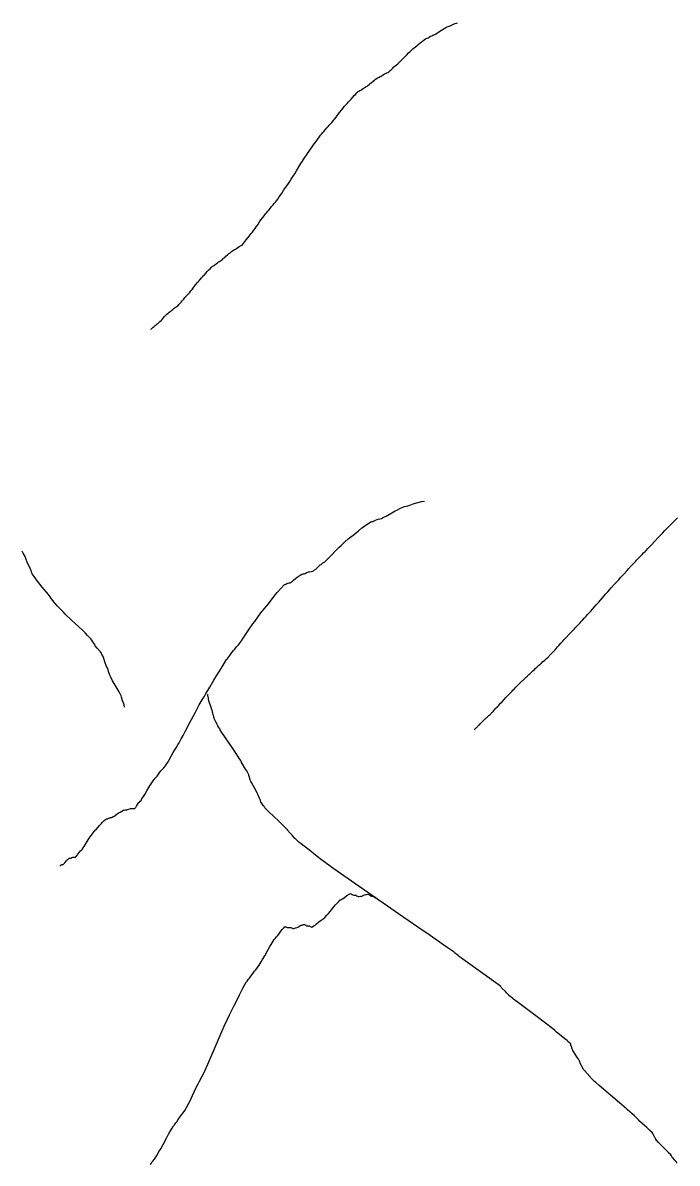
# Model space of a CAD drawing. Header units: metres. Extents: x 0 to 1, y 0 to 1.
# Drawn here: x 0.5064 to 0.6312, y 0.4608 to 0.6784 of the extents above; entities that cross this region are included whole.
import ezdxf

# ---------------------------------------------------------------- set-up
doc = ezdxf.new("R2010")
doc.units = ezdxf.units.M

msp = doc.modelspace()

# ---------------------------------------------------------------- linework, layer by layer
at = {"layer": '2', "color": 0}
for p, q in [((0.585669, 0.676625), (0.58593, 0.676804)), ((0.58593, 0.676804), (0.586263, 0.677046)), ((0.586263, 0.677046), (0.586548, 0.677233)), ((0.586548, 0.677233), (0.586772, 0.677357)), ((0.586772, 0.677357), (0.587056, 0.67753)), ((0.587056, 0.67753), (0.5873, 0.677658)), ((0.5873, 0.677658), (0.587476, 0.67772)), ((0.587476, 0.67772), (0.587699, 0.677814)), ((0.587699, 0.677814), (0.587891, 0.677875)), ((0.587891, 0.677875), (0.588114, 0.677977)), ((0.588114, 0.677977), (0.588399, 0.67812)), ((0.588399, 0.67812), (0.588643, 0.678223)), ((0.588643, 0.678223), (0.588834, 0.678281)), ((0.588834, 0.678281), (0.589077, 0.678369)), ((0.589077, 0.678369), (0.589286, 0.678425)), ((0.582117, 0.674554), (0.582402, 0.674789)), ((0.582402, 0.674789), (0.582625, 0.67495)), ((0.582625, 0.67495), (0.58291, 0.67517)), ((0.58291, 0.67517), (0.583154, 0.675338)), ((0.583154, 0.675338), (0.583315, 0.67541)), ((0.583315, 0.67541), (0.583521, 0.675514)), ((0.583521, 0.675514), (0.583696, 0.675585)), ((0.583696, 0.675585), (0.583902, 0.675697)), ((0.583902, 0.675697), (0.584163, 0.675854)), ((0.584163, 0.675854), (0.584387, 0.67597)), ((0.584387, 0.67597), (0.584563, 0.676037)), ((0.584563, 0.676037), (0.584787, 0.676137)), ((0.584787, 0.676137), (0.584978, 0.676203)), ((0.584978, 0.676203), (0.585183, 0.676327)), ((0.585183, 0.676327), (0.585445, 0.676498)), ((0.585445, 0.676498), (0.585669, 0.676625)), ((0.579619, 0.672327), (0.579952, 0.672668)), ((0.579952, 0.672668), (0.580214, 0.672913)), ((0.580214, 0.672913), (0.580547, 0.673239)), ((0.580547, 0.673239), (0.580832, 0.673499)), ((0.580832, 0.673499), (0.581037, 0.673656)), ((0.581037, 0.673656), (0.581299, 0.673871)), ((0.581299, 0.673871), (0.581522, 0.674036)), ((0.581522, 0.674036), (0.581784, 0.674258)), ((0.581784, 0.674258), (0.582117, 0.674554)), ((0.577164, 0.670002), (0.577426, 0.670238)), ((0.577426, 0.670238), (0.577631, 0.6704)), ((0.577631, 0.6704), (0.577893, 0.670621)), ((0.577893, 0.670621), (0.578117, 0.67079)), ((0.578117, 0.67079), (0.578357, 0.671025)), ((0.578357, 0.671025), (0.578663, 0.671337)), ((0.578663, 0.671337), (0.578924, 0.671586)), ((0.578924, 0.671586), (0.57923, 0.671906)), ((0.57923, 0.671906), (0.579619, 0.672327)), ((0.574159, 0.667995), (0.57432, 0.668073)), ((0.57432, 0.668073), (0.574526, 0.668187)), ((0.574526, 0.668187), (0.574702, 0.668266)), ((0.574702, 0.668266), (0.574907, 0.668387)), ((0.574907, 0.668387), (0.575169, 0.668556)), ((0.575169, 0.668556), (0.575393, 0.668681)), ((0.575393, 0.668681), (0.575568, 0.668756)), ((0.575568, 0.668756), (0.575792, 0.668866)), ((0.575792, 0.668866), (0.575983, 0.66894)), ((0.575983, 0.66894), (0.576172, 0.669099)), ((0.576172, 0.669099), (0.576412, 0.669315)), ((0.576412, 0.669315), (0.576618, 0.66948)), ((0.576618, 0.66948), (0.576858, 0.669703)), ((0.576858, 0.669703), (0.577164, 0.670002)), ((0.571037, 0.665729), (0.571277, 0.66591)), ((0.571277, 0.66591), (0.571483, 0.666045)), ((0.571483, 0.666045), (0.571644, 0.666128)), ((0.571644, 0.666128), (0.57185, 0.666248)), ((0.57185, 0.666248), (0.572026, 0.666332)), ((0.572026, 0.666332), (0.572215, 0.666474)), ((0.572215, 0.666474), (0.572455, 0.666669)), ((0.572455, 0.666669), (0.57266, 0.666816)), ((0.57266, 0.666816), (0.572901, 0.667018)), ((0.572901, 0.667018), (0.573207, 0.66729)), ((0.573207, 0.66729), (0.573468, 0.667503)), ((0.573468, 0.667503), (0.573674, 0.667647)), ((0.573674, 0.667647), (0.573935, 0.667845)), ((0.573935, 0.667845), (0.574159, 0.667995)), ((0.568719, 0.663563), (0.56898, 0.663855)), ((0.56898, 0.663855), (0.569313, 0.664241)), ((0.569313, 0.664241), (0.569598, 0.664552)), ((0.569598, 0.664552), (0.569821, 0.664773)), ((0.569821, 0.664773), (0.570106, 0.665069)), ((0.570106, 0.665069), (0.57035, 0.665303)), ((0.57035, 0.665303), (0.570498, 0.665389)), ((0.570498, 0.665389), (0.570687, 0.665512)), ((0.570687, 0.665512), (0.570848, 0.665599)), ((0.570848, 0.665599), (0.571037, 0.665729)), ((0.566816, 0.661344), (0.567148, 0.661774)), ((0.567148, 0.661774), (0.56741, 0.662089)), ((0.56741, 0.662089), (0.567743, 0.662505)), ((0.567743, 0.662505), (0.568028, 0.662841)), ((0.568028, 0.662841), (0.568233, 0.663053)), ((0.568233, 0.663053), (0.568495, 0.663338)), ((0.568495, 0.663338), (0.568719, 0.663563)), ((0.565089, 0.659174), (0.565313, 0.659404)), ((0.565313, 0.659404), (0.565553, 0.659703)), ((0.565553, 0.659703), (0.565859, 0.660097)), ((0.565859, 0.660097), (0.56612, 0.660416)), ((0.56612, 0.660416), (0.566426, 0.660818)), ((0.566426, 0.660818), (0.566816, 0.661344)), ((0.563179, 0.656981), (0.563368, 0.65719)), ((0.563368, 0.65719), (0.563609, 0.657471)), ((0.563609, 0.657471), (0.563814, 0.657691)), ((0.563814, 0.657691), (0.564054, 0.657979)), ((0.564054, 0.657979), (0.56436, 0.658359)), ((0.56436, 0.658359), (0.564622, 0.658666)), ((0.564622, 0.658666), (0.564827, 0.658883)), ((0.564827, 0.658883), (0.565089, 0.659174)), ((0.561578, 0.654731), (0.561967, 0.655312)), ((0.561967, 0.655312), (0.5623, 0.65579)), ((0.5623, 0.65579), (0.562562, 0.656142)), ((0.562562, 0.656142), (0.562895, 0.656605)), ((0.562895, 0.656605), (0.563179, 0.656981)), ((0.560132, 0.652657), (0.560464, 0.653159)), ((0.560464, 0.653159), (0.560705, 0.653492)), ((0.560705, 0.653492), (0.561011, 0.65393)), ((0.561011, 0.65393), (0.561272, 0.654286)), ((0.561272, 0.654286), (0.561578, 0.654731)), ((0.558592, 0.650199), (0.559047, 0.650952)), ((0.559047, 0.650952), (0.559436, 0.651578)), ((0.559436, 0.651578), (0.559742, 0.652046)), ((0.559742, 0.652046), (0.560132, 0.652657)), ((0.55729, 0.648133), (0.557571, 0.648572)), ((0.557571, 0.648572), (0.557928, 0.649146)), ((0.557928, 0.649146), (0.558234, 0.649618)), ((0.558234, 0.649618), (0.558592, 0.650199)), ((0.555819, 0.645971), (0.556176, 0.646531)), ((0.556176, 0.646531), (0.556482, 0.64699)), ((0.556482, 0.64699), (0.556722, 0.647328)), ((0.556722, 0.647328), (0.557028, 0.647772)), ((0.557028, 0.647772), (0.55729, 0.648133)), ((0.55431, 0.643922), (0.554572, 0.644223)), ((0.554572, 0.644223), (0.554796, 0.644461)), ((0.554796, 0.644461), (0.555016, 0.644781)), ((0.555016, 0.644781), (0.555297, 0.645202)), ((0.555297, 0.645202), (0.555538, 0.645543)), ((0.555538, 0.645543), (0.555819, 0.645971)), ((0.552401, 0.641617), (0.552662, 0.641958)), ((0.552662, 0.641958), (0.552851, 0.642175)), ((0.552851, 0.642175), (0.553091, 0.642464)), ((0.553091, 0.642464), (0.553297, 0.642692)), ((0.553297, 0.642692), (0.553537, 0.642989)), ((0.553537, 0.642989), (0.553843, 0.643381)), ((0.553843, 0.643381), (0.554105, 0.643697)), ((0.554105, 0.643697), (0.55431, 0.643922)), ((0.55091, 0.6395), (0.551191, 0.639907)), ((0.551191, 0.639907), (0.551549, 0.64044)), ((0.551549, 0.64044), (0.551855, 0.640877)), ((0.551855, 0.640877), (0.552095, 0.641196)), ((0.552095, 0.641196), (0.552401, 0.641617)), ((0.549293, 0.637413), (0.549533, 0.637724)), ((0.549533, 0.637724), (0.549722, 0.637945)), ((0.549722, 0.637945), (0.549963, 0.63824)), ((0.549963, 0.63824), (0.550168, 0.638474)), ((0.550168, 0.638474), (0.550389, 0.638777)), ((0.550389, 0.638777), (0.55067, 0.639177)), ((0.55067, 0.639177), (0.55091, 0.6395)), ((0.547132, 0.635384), (0.547394, 0.635571)), ((0.547394, 0.635571), (0.547617, 0.635713)), ((0.547617, 0.635713), (0.547793, 0.6358)), ((0.547793, 0.6358), (0.548017, 0.635926)), ((0.548017, 0.635926), (0.548208, 0.636014)), ((0.548208, 0.636014), (0.548382, 0.636227)), ((0.548382, 0.636227), (0.548603, 0.636511)), ((0.548603, 0.636511), (0.548791, 0.636735)), ((0.548791, 0.636735), (0.549012, 0.637027)), ((0.549012, 0.637027), (0.549293, 0.637413)), ((0.544251, 0.633124), (0.54444, 0.633279)), ((0.54444, 0.633279), (0.54468, 0.633491)), ((0.54468, 0.633491), (0.544885, 0.633653)), ((0.544885, 0.633653), (0.545126, 0.633872)), ((0.545126, 0.633872), (0.545432, 0.634166)), ((0.545432, 0.634166), (0.545693, 0.634397)), ((0.545693, 0.634397), (0.545899, 0.634556)), ((0.545899, 0.634556), (0.54616, 0.634773)), ((0.54616, 0.634773), (0.546384, 0.634939)), ((0.546384, 0.634939), (0.546545, 0.635029)), ((0.546545, 0.635029), (0.546751, 0.635157)), ((0.546751, 0.635157), (0.546927, 0.635248)), ((0.546927, 0.635248), (0.547132, 0.635384)), ((0.541622, 0.63103), (0.541884, 0.631309)), ((0.541884, 0.631309), (0.542089, 0.631505)), ((0.542089, 0.631505), (0.542351, 0.631769)), ((0.542351, 0.631769), (0.542575, 0.631975)), ((0.542575, 0.631975), (0.542723, 0.632072)), ((0.542723, 0.632072), (0.542912, 0.632208)), ((0.542912, 0.632208), (0.543073, 0.632306)), ((0.543073, 0.632306), (0.543262, 0.63245)), ((0.543262, 0.63245), (0.543502, 0.632648)), ((0.543502, 0.632648), (0.543708, 0.632798)), ((0.543708, 0.632798), (0.543869, 0.632893)), ((0.543869, 0.632893), (0.544075, 0.633027)), ((0.544075, 0.633027), (0.544251, 0.633124)), ((0.539634, 0.628808), (0.539874, 0.629094)), ((0.539874, 0.629094), (0.54018, 0.629471)), ((0.54018, 0.629471), (0.540441, 0.629775)), ((0.540441, 0.629775), (0.54063, 0.629965)), ((0.54063, 0.629965), (0.540871, 0.63022)), ((0.540871, 0.63022), (0.541076, 0.630419)), ((0.541076, 0.630419), (0.541316, 0.630682)), ((0.541316, 0.630682), (0.541622, 0.63103)), ((0.537947, 0.626645), (0.538168, 0.626917)), ((0.538168, 0.626917), (0.538449, 0.627277)), ((0.538449, 0.627277), (0.538689, 0.627565)), ((0.538689, 0.627565), (0.53897, 0.627933)), ((0.53897, 0.627933), (0.539328, 0.628415)), ((0.539328, 0.628415), (0.539634, 0.628808)), ((0.535987, 0.624463), (0.536161, 0.624651)), ((0.536161, 0.624651), (0.536382, 0.624904)), ((0.536382, 0.624904), (0.53657, 0.625102)), ((0.53657, 0.625102), (0.536791, 0.625362)), ((0.536791, 0.625362), (0.537072, 0.625708)), ((0.537072, 0.625708), (0.537313, 0.625985)), ((0.537313, 0.625985), (0.537501, 0.626179)), ((0.537501, 0.626179), (0.537742, 0.62644)), ((0.537742, 0.62644), (0.537947, 0.626645)), ((0.533155, 0.622062), (0.533436, 0.622381)), ((0.533436, 0.622381), (0.533677, 0.622635)), ((0.533677, 0.622635), (0.533866, 0.622811)), ((0.533866, 0.622811), (0.534106, 0.62305)), ((0.534106, 0.62305), (0.534311, 0.623235)), ((0.534311, 0.623235), (0.53446, 0.623338)), ((0.53446, 0.623338), (0.534649, 0.623484)), ((0.534649, 0.623484), (0.53481, 0.623589)), ((0.53481, 0.623589), (0.534999, 0.623743)), ((0.534999, 0.623743), (0.535239, 0.623952)), ((0.535239, 0.623952), (0.535445, 0.624112)), ((0.535445, 0.624112), (0.535606, 0.624214)), ((0.535606, 0.624214), (0.535812, 0.624359)), ((0.535812, 0.624359), (0.535987, 0.624463)), ((0.530948, 0.62006), (0.531122, 0.620212)), ((0.531122, 0.620212), (0.53127, 0.620324)), ((0.53127, 0.620324), (0.531443, 0.620484)), ((0.531443, 0.620484), (0.531664, 0.620702)), ((0.531664, 0.620702), (0.531853, 0.620869)), ((0.531853, 0.620869), (0.532001, 0.620977)), ((0.532001, 0.620977), (0.53219, 0.621129)), ((0.53219, 0.621129), (0.532352, 0.62124)), ((0.532352, 0.62124), (0.532525, 0.621411)), ((0.532525, 0.621411), (0.532746, 0.621643)), ((0.532746, 0.621643), (0.532935, 0.621823)), ((0.532935, 0.621823), (0.533155, 0.622062)), ((0.530812, 0.619951), (0.530948, 0.62006)), ((0.577398, 0.5853), (0.577732, 0.585451)), ((0.577732, 0.585451), (0.578398, 0.585786)), ((0.578398, 0.585786), (0.579024, 0.586063)), ((0.579024, 0.586063), (0.579192, 0.586099)), ((0.579192, 0.586099), (0.579526, 0.586204)), ((0.579526, 0.586204), (0.579841, 0.586264)), ((0.579841, 0.586264), (0.580175, 0.586375)), ((0.580175, 0.586375), (0.580841, 0.58663)), ((0.580841, 0.58663), (0.581467, 0.586832)), ((0.581467, 0.586832), (0.581782, 0.586896)), ((0.581782, 0.586896), (0.582408, 0.587059)), ((0.582408, 0.587059), (0.582998, 0.587173)), ((0.572681, 0.58317), (0.572771, 0.583188)), ((0.572771, 0.583188), (0.572949, 0.583258)), ((0.572949, 0.583258), (0.573117, 0.583284)), ((0.573117, 0.583284), (0.573295, 0.58336)), ((0.573295, 0.58336), (0.57365, 0.583544)), ((0.57365, 0.583544), (0.573985, 0.583679)), ((0.573985, 0.583679), (0.574152, 0.58371)), ((0.574152, 0.58371), (0.574487, 0.583806)), ((0.574487, 0.583806), (0.574801, 0.583857)), ((0.574801, 0.583857), (0.574979, 0.58394)), ((0.574979, 0.58394), (0.575335, 0.584137)), ((0.575335, 0.584137), (0.575669, 0.584284)), ((0.575669, 0.584284), (0.576024, 0.584487)), ((0.576024, 0.584487), (0.576732, 0.584926)), ((0.576732, 0.584926), (0.577398, 0.5853)), ((0.629905, 0.582627), (0.630469, 0.58321)), ((0.630469, 0.58321), (0.630954, 0.583705)), ((0.630954, 0.583705), (0.63122, 0.583972)), ((0.569681, 0.5809), (0.570389, 0.581503)), ((0.570389, 0.581503), (0.571055, 0.582031)), ((0.571055, 0.582031), (0.571389, 0.58226)), ((0.571389, 0.58226), (0.572055, 0.582749)), ((0.572055, 0.582749), (0.572681, 0.58317)), ((0.627804, 0.580455), (0.628367, 0.581049)), ((0.628367, 0.581049), (0.628852, 0.581554)), ((0.628852, 0.581554), (0.629022, 0.581726)), ((0.629022, 0.581726), (0.629331, 0.582042)), ((0.629331, 0.582042), (0.629596, 0.582309)), ((0.629596, 0.582309), (0.629905, 0.582627)), ((0.567084, 0.578702), (0.567792, 0.579385)), ((0.567792, 0.579385), (0.568458, 0.579988)), ((0.568458, 0.579988), (0.568636, 0.580111)), ((0.568636, 0.580111), (0.568991, 0.580391)), ((0.568991, 0.580391), (0.569325, 0.580615)), ((0.569325, 0.580615), (0.569681, 0.5809)), ((0.625916, 0.578445), (0.626276, 0.578828)), ((0.626276, 0.578828), (0.626931, 0.579532)), ((0.626931, 0.579532), (0.627495, 0.580131)), ((0.627495, 0.580131), (0.627804, 0.580455)), ((0.506466, 0.577236), (0.506264, 0.577638)), ((0.506821, 0.576616), (0.506466, 0.577236)), ((0.564891, 0.576459), (0.565268, 0.576847)), ((0.565268, 0.576847), (0.566021, 0.577655)), ((0.566021, 0.577655), (0.566729, 0.578377)), ((0.566729, 0.578377), (0.567084, 0.578702)), ((0.623998, 0.576453), (0.624307, 0.576775)), ((0.624307, 0.576775), (0.624476, 0.576947)), ((0.624476, 0.576947), (0.624785, 0.577264)), ((0.624785, 0.577264), (0.625051, 0.577531)), ((0.625051, 0.577531), (0.625248, 0.577739)), ((0.625248, 0.577739), (0.625607, 0.578121)), ((0.625607, 0.578121), (0.625916, 0.578445)), ((0.506927, 0.57639), (0.506821, 0.576616)), ((0.507042, 0.576047), (0.506927, 0.57639)), ((0.507243, 0.575533), (0.507042, 0.576047)), ((0.507303, 0.575339), (0.507243, 0.575533)), ((0.507505, 0.574888), (0.507303, 0.575339)), ((0.507859, 0.574181), (0.507505, 0.574888)), ((0.562367, 0.574297), (0.562745, 0.574667)), ((0.562745, 0.574667), (0.5631, 0.574976)), ((0.5631, 0.574976), (0.563279, 0.575094)), ((0.563279, 0.575094), (0.563634, 0.575364)), ((0.563634, 0.575364), (0.563968, 0.57558)), ((0.563968, 0.57558), (0.564158, 0.575755)), ((0.564158, 0.575755), (0.564535, 0.576137)), ((0.564535, 0.576137), (0.564891, 0.576459)), ((0.621919, 0.57424), (0.622482, 0.574854)), ((0.622482, 0.574854), (0.622967, 0.575377)), ((0.622967, 0.575377), (0.623075, 0.575488)), ((0.623075, 0.575488), (0.623272, 0.575694)), ((0.623272, 0.575694), (0.623442, 0.575865)), ((0.623442, 0.575865), (0.623639, 0.576072)), ((0.623639, 0.576072), (0.623998, 0.576453)), ((0.507966, 0.57393), (0.507859, 0.574181)), ((0.508027, 0.573718), (0.507966, 0.57393)), ((0.508134, 0.573435), (0.508027, 0.573718)), ((0.508166, 0.57331), (0.508134, 0.573435)), ((0.508545, 0.572755), (0.508166, 0.57331)), ((0.509214, 0.571865), (0.508545, 0.572755)), ((0.557994, 0.572042), (0.558372, 0.572385)), ((0.558372, 0.572385), (0.558727, 0.572669)), ((0.558727, 0.572669), (0.558905, 0.572776)), ((0.558905, 0.572776), (0.55926, 0.573021)), ((0.55926, 0.573021), (0.559595, 0.573213)), ((0.559595, 0.573213), (0.559684, 0.573226)), ((0.559684, 0.573226), (0.559863, 0.573286)), ((0.559863, 0.573286), (0.56003, 0.573304)), ((0.56003, 0.573304), (0.560209, 0.57337)), ((0.560209, 0.57337), (0.560564, 0.573535)), ((0.560564, 0.573535), (0.560898, 0.573652)), ((0.560898, 0.573652), (0.561066, 0.573674)), ((0.561066, 0.573674), (0.5614, 0.573752)), ((0.5614, 0.573752), (0.561715, 0.573787)), ((0.561715, 0.573787), (0.56181, 0.573852)), ((0.56181, 0.573852), (0.561999, 0.574014)), ((0.561999, 0.574014), (0.562178, 0.574128)), ((0.562178, 0.574128), (0.562367, 0.574297)), ((0.620031, 0.572164), (0.620391, 0.57256)), ((0.620391, 0.57256), (0.621046, 0.573287)), ((0.621046, 0.573287), (0.62161, 0.573906)), ((0.62161, 0.573906), (0.621919, 0.57424)), ((0.509415, 0.571558), (0.509214, 0.571865)), ((0.510084, 0.570732), (0.509415, 0.571558)), ((0.511263, 0.569365), (0.510084, 0.570732)), ((0.554918, 0.56969), (0.555584, 0.570476)), ((0.555584, 0.570476), (0.55621, 0.571176)), ((0.55621, 0.571176), (0.556258, 0.571182)), ((0.556258, 0.571182), (0.556353, 0.571227)), ((0.556353, 0.571227), (0.556443, 0.571231)), ((0.556443, 0.571231), (0.556538, 0.571283)), ((0.556538, 0.571283), (0.556727, 0.571419)), ((0.556727, 0.571419), (0.556906, 0.571509)), ((0.556906, 0.571509), (0.556995, 0.571518)), ((0.556995, 0.571518), (0.557173, 0.571568)), ((0.557173, 0.571568), (0.557341, 0.571577)), ((0.557341, 0.571577), (0.557436, 0.571635)), ((0.557436, 0.571635), (0.557626, 0.571785)), ((0.557626, 0.571785), (0.557804, 0.571886)), ((0.557804, 0.571886), (0.557994, 0.572042)), ((0.617947, 0.569854), (0.618602, 0.570591)), ((0.618602, 0.570591), (0.619166, 0.57122)), ((0.619166, 0.57122), (0.619363, 0.571434)), ((0.619363, 0.571434), (0.619722, 0.57183)), ((0.619722, 0.57183), (0.620031, 0.572164)), ((0.511618, 0.568915), (0.511263, 0.569365)), ((0.51182, 0.56859), (0.511618, 0.568915)), ((0.512174, 0.568108), (0.51182, 0.56859)), ((0.512281, 0.567923), (0.512174, 0.568108)), ((0.55321, 0.56757), (0.553918, 0.568488)), ((0.553918, 0.568488), (0.554584, 0.569313)), ((0.554584, 0.569313), (0.554918, 0.56969)), ((0.61617, 0.567839), (0.616932, 0.568709)), ((0.616932, 0.568709), (0.617588, 0.569451)), ((0.617588, 0.569451), (0.617947, 0.569854)), ((0.51295, 0.567194), (0.512281, 0.567923)), ((0.514129, 0.565998), (0.51295, 0.567194)), ((0.514484, 0.565599), (0.514129, 0.565998)), ((0.551321, 0.565213), (0.551987, 0.566113)), ((0.551987, 0.566113), (0.552165, 0.566316)), ((0.552165, 0.566316), (0.55252, 0.566754)), ((0.55252, 0.566754), (0.552855, 0.567127)), ((0.552855, 0.567127), (0.55321, 0.56757)), ((0.614078, 0.565499), (0.614437, 0.565895)), ((0.614437, 0.565895), (0.614746, 0.56623)), ((0.614746, 0.56623), (0.614975, 0.566487)), ((0.614975, 0.566487), (0.615393, 0.566961)), ((0.615393, 0.566961), (0.615752, 0.567364)), ((0.615752, 0.567364), (0.61617, 0.567839)), ((0.515663, 0.564466), (0.514484, 0.565599)), ((0.517742, 0.562559), (0.515663, 0.564466)), ((0.54955, 0.562695), (0.550258, 0.563732)), ((0.550258, 0.563732), (0.550613, 0.564216)), ((0.550613, 0.564216), (0.551321, 0.565213)), ((0.612323, 0.563545), (0.612449, 0.563684)), ((0.612449, 0.563684), (0.612678, 0.56394)), ((0.612678, 0.56394), (0.612875, 0.564155)), ((0.612875, 0.564155), (0.613104, 0.564411)), ((0.613104, 0.564411), (0.613521, 0.564884)), ((0.613521, 0.564884), (0.613881, 0.565285)), ((0.613881, 0.565285), (0.614078, 0.565499)), ((0.518367, 0.561946), (0.517742, 0.562559)), ((0.518722, 0.56153), (0.518367, 0.561946)), ((0.519348, 0.560884), (0.518722, 0.56153)), ((0.54842, 0.560996), (0.548797, 0.561552)), ((0.548797, 0.561552), (0.54955, 0.562695)), ((0.610239, 0.561389), (0.610347, 0.5615)), ((0.610347, 0.5615), (0.610544, 0.561706)), ((0.610544, 0.561706), (0.610714, 0.561878)), ((0.610714, 0.561878), (0.610911, 0.562085)), ((0.610911, 0.562085), (0.61127, 0.562466)), ((0.61127, 0.562466), (0.611579, 0.562789)), ((0.611579, 0.562789), (0.611748, 0.562961)), ((0.611748, 0.562961), (0.612057, 0.563278)), ((0.612057, 0.563278), (0.612323, 0.563545)), ((0.519536, 0.560651), (0.519348, 0.560884)), ((0.519737, 0.560301), (0.519536, 0.560651)), ((0.520092, 0.559772), (0.519737, 0.560301)), ((0.520199, 0.559573), (0.520092, 0.559772)), ((0.520554, 0.559108), (0.520199, 0.559573)), ((0.546808, 0.558914), (0.547163, 0.559342)), ((0.547163, 0.559342), (0.547497, 0.559706)), ((0.547497, 0.559706), (0.547687, 0.559966)), ((0.547687, 0.559966), (0.548064, 0.560516)), ((0.548064, 0.560516), (0.54842, 0.560996)), ((0.608171, 0.559117), (0.608368, 0.55933)), ((0.608368, 0.55933), (0.608597, 0.559585)), ((0.608597, 0.559585), (0.609015, 0.560053)), ((0.609015, 0.560053), (0.609374, 0.560451)), ((0.609374, 0.560451), (0.609571, 0.560664)), ((0.609571, 0.560664), (0.60993, 0.561057)), ((0.60993, 0.561057), (0.610239, 0.561389)), ((0.521179, 0.558377), (0.520554, 0.559108)), ((0.521367, 0.558118), (0.521179, 0.558377)), ((0.521474, 0.557902), (0.521367, 0.558118)), ((0.521662, 0.557611), (0.521474, 0.557902)), ((0.521719, 0.557484), (0.521662, 0.557611)), ((0.521833, 0.557102), (0.521719, 0.557484)), ((0.522034, 0.556516), (0.521833, 0.557102)), ((0.545339, 0.557017), (0.545528, 0.557264)), ((0.545528, 0.557264), (0.545707, 0.557457)), ((0.545707, 0.557457), (0.545896, 0.55771)), ((0.545896, 0.55771), (0.546274, 0.558248)), ((0.546274, 0.558248), (0.546629, 0.558715)), ((0.546629, 0.558715), (0.546808, 0.558914)), ((0.605994, 0.556892), (0.60626, 0.557123)), ((0.60626, 0.557123), (0.606488, 0.557316)), ((0.606488, 0.557316), (0.606557, 0.557388)), ((0.606557, 0.557388), (0.606683, 0.557524)), ((0.606683, 0.557524), (0.606791, 0.557635)), ((0.606791, 0.557635), (0.606916, 0.557771)), ((0.606916, 0.557771), (0.607145, 0.558024)), ((0.607145, 0.558024), (0.607342, 0.558236)), ((0.607342, 0.558236), (0.60745, 0.558347)), ((0.60745, 0.558347), (0.607647, 0.558553)), ((0.607647, 0.558553), (0.607816, 0.558725)), ((0.607816, 0.558725), (0.607942, 0.558862)), ((0.607942, 0.558862), (0.608171, 0.559117)), ((0.522095, 0.556301), (0.522034, 0.556516)), ((0.522296, 0.55578), (0.522095, 0.556301)), ((0.522651, 0.554949), (0.522296, 0.55578)), ((0.522758, 0.55466), (0.522651, 0.554949)), ((0.54387, 0.554713), (0.544578, 0.555865)), ((0.544578, 0.555865), (0.545244, 0.55691)), ((0.545244, 0.55691), (0.545339, 0.557017)), ((0.603643, 0.55475), (0.603952, 0.555047)), ((0.603952, 0.555047), (0.604121, 0.555205)), ((0.604121, 0.555205), (0.60443, 0.555497)), ((0.60443, 0.555497), (0.604696, 0.555743)), ((0.604696, 0.555743), (0.604789, 0.555824)), ((0.604789, 0.555824), (0.604958, 0.555975)), ((0.604958, 0.555975), (0.605104, 0.556099)), ((0.605104, 0.556099), (0.605273, 0.556251)), ((0.605273, 0.556251), (0.605582, 0.556532)), ((0.605582, 0.556532), (0.605848, 0.556768)), ((0.605848, 0.556768), (0.605994, 0.556892)), ((0.522818, 0.554428), (0.522758, 0.55466)), ((0.522925, 0.554107), (0.522818, 0.554428)), ((0.522957, 0.553971), (0.522925, 0.554107)), ((0.523159, 0.553546), (0.522957, 0.553971)), ((0.523513, 0.552887), (0.523159, 0.553546)), ((0.52362, 0.552649), (0.523513, 0.552887)), ((0.542054, 0.551655), (0.542807, 0.552962)), ((0.542807, 0.552962), (0.543515, 0.554152)), ((0.543515, 0.554152), (0.54387, 0.554713)), ((0.601204, 0.552457), (0.60147, 0.552719)), ((0.60147, 0.552719), (0.601529, 0.552772)), ((0.601529, 0.552772), (0.601637, 0.552873)), ((0.601637, 0.552873), (0.60173, 0.552954)), ((0.60173, 0.552954), (0.601838, 0.553055)), ((0.601838, 0.553055), (0.602035, 0.553243)), ((0.602035, 0.553243), (0.602204, 0.5534)), ((0.602204, 0.5534), (0.602297, 0.553481)), ((0.602297, 0.553481), (0.602467, 0.553632)), ((0.602467, 0.553632), (0.602612, 0.553757)), ((0.602612, 0.553757), (0.60272, 0.553859)), ((0.60272, 0.553859), (0.602917, 0.554049)), ((0.602917, 0.554049), (0.603087, 0.554207)), ((0.603087, 0.554207), (0.603284, 0.554398)), ((0.603284, 0.554398), (0.603643, 0.55475)), ((0.523975, 0.552054), (0.52362, 0.552649)), ((0.524601, 0.551093), (0.523975, 0.552054)), ((0.524789, 0.550764), (0.524601, 0.551093)), ((0.524896, 0.550509), (0.524789, 0.550764)), ((0.541321, 0.550459), (0.541677, 0.551016)), ((0.541677, 0.551016), (0.542054, 0.551655)), ((0.599077, 0.550273), (0.599386, 0.550599)), ((0.599386, 0.550599), (0.599494, 0.550708)), ((0.599494, 0.550708), (0.599691, 0.550911)), ((0.599691, 0.550911), (0.599861, 0.55108)), ((0.599861, 0.55108), (0.600058, 0.551284)), ((0.600058, 0.551284), (0.600417, 0.551659)), ((0.600417, 0.551659), (0.600726, 0.551976)), ((0.600726, 0.551976), (0.600895, 0.552145)), ((0.600895, 0.552145), (0.601204, 0.552457)), ((0.525084, 0.550149), (0.524896, 0.550509)), ((0.52514, 0.550001), (0.525084, 0.550149)), ((0.525201, 0.549742), (0.52514, 0.550001)), ((0.525308, 0.549375), (0.525201, 0.549742)), ((0.52534, 0.549225), (0.525308, 0.549375)), ((0.525447, 0.548922), (0.52534, 0.549225)), ((0.525635, 0.548475), (0.525447, 0.548922)), ((0.525692, 0.548302), (0.525635, 0.548475)), ((0.540046, 0.54826), (0.540754, 0.549526)), ((0.540754, 0.549526), (0.540944, 0.549827)), ((0.540944, 0.549827), (0.541321, 0.550459)), ((0.541676, 0.550271), (0.541675, 0.550308)), ((0.541686, 0.55017), (0.541676, 0.550271)), ((0.541689, 0.550124), (0.541686, 0.55017)), ((0.541698, 0.550053), (0.541689, 0.550124)), ((0.541754, 0.549747), (0.541698, 0.550053)), ((0.541773, 0.549632), (0.541754, 0.549747)), ((0.541776, 0.54959), (0.541773, 0.549632)), ((0.541795, 0.549463), (0.541776, 0.54959)), ((0.541802, 0.549408), (0.541795, 0.549463)), ((0.541811, 0.549352), (0.541802, 0.549408)), ((0.541867, 0.549143), (0.541811, 0.549352)), ((0.541886, 0.54906), (0.541867, 0.549143)), ((0.541941, 0.54888), (0.541886, 0.54906)), ((0.542267, 0.547936), (0.541941, 0.54888)), ((0.597089, 0.548113), (0.597318, 0.548363)), ((0.597318, 0.548363), (0.597515, 0.548573)), ((0.597515, 0.548573), (0.597744, 0.548824)), ((0.597744, 0.548824), (0.598162, 0.549285)), ((0.598162, 0.549285), (0.598521, 0.549677)), ((0.598521, 0.549677), (0.598718, 0.549886)), ((0.598718, 0.549886), (0.599077, 0.550273)), ((0.525724, 0.548135), (0.525692, 0.548302)), ((0.52578, 0.547929), (0.525724, 0.548135)), ((0.525797, 0.547828), (0.52578, 0.547929)), ((0.538164, 0.544769), (0.538916, 0.546194)), ((0.538916, 0.546194), (0.539294, 0.546873)), ((0.539294, 0.546873), (0.540046, 0.54826)), ((0.542379, 0.547602), (0.542267, 0.547936)), ((0.542398, 0.547523), (0.542379, 0.547602)), ((0.54251, 0.547177), (0.542398, 0.547523)), ((0.542548, 0.547047), (0.54251, 0.547177)), ((0.542552, 0.547008), (0.542548, 0.547047)), ((0.542571, 0.546893), (0.542552, 0.547008)), ((0.542577, 0.546843), (0.542571, 0.546893)), ((0.542596, 0.546757), (0.542577, 0.546843)), ((0.542708, 0.546372), (0.542596, 0.546757)), ((0.542746, 0.546229), (0.542708, 0.546372)), ((0.542753, 0.546182), (0.542746, 0.546229)), ((0.542791, 0.546027), (0.542753, 0.546182)), ((0.595058, 0.546077), (0.595227, 0.546234)), ((0.595227, 0.546234), (0.59532, 0.546315)), ((0.59532, 0.546315), (0.595489, 0.546467)), ((0.595489, 0.546467), (0.595635, 0.546592)), ((0.595635, 0.546592), (0.595704, 0.546663)), ((0.595704, 0.546663), (0.59583, 0.546796)), ((0.59583, 0.546796), (0.595937, 0.546906)), ((0.595937, 0.546906), (0.596063, 0.54704)), ((0.596063, 0.54704), (0.596292, 0.547288)), ((0.596292, 0.547288), (0.596489, 0.547496)), ((0.596489, 0.547496), (0.596597, 0.547606)), ((0.596597, 0.547606), (0.596794, 0.547809)), ((0.596794, 0.547809), (0.596963, 0.547978)), ((0.596963, 0.547978), (0.597089, 0.548113)), ((0.537364, 0.543212), (0.538164, 0.544769)), ((0.542804, 0.545963), (0.542791, 0.546027)), ((0.542814, 0.545917), (0.542804, 0.545963)), ((0.542869, 0.545761), (0.542814, 0.545917)), ((0.542888, 0.545697), (0.542869, 0.545761)), ((0.542944, 0.545571), (0.542888, 0.545697)), ((0.54327, 0.544944), (0.542944, 0.545571)), ((0.543382, 0.544718), (0.54327, 0.544944)), ((0.543401, 0.544658), (0.543382, 0.544718)), ((0.543513, 0.54442), (0.543401, 0.544658)), ((0.543551, 0.544327), (0.543513, 0.54442)), ((0.543606, 0.544217), (0.543551, 0.544327)), ((0.543933, 0.543686), (0.543606, 0.544217)), ((0.592905, 0.543951), (0.592964, 0.544005)), ((0.592964, 0.544005), (0.593072, 0.544105)), ((0.593072, 0.544105), (0.593165, 0.544187)), ((0.593165, 0.544187), (0.593233, 0.544257)), ((0.593233, 0.544257), (0.593359, 0.544388)), ((0.593359, 0.544388), (0.593467, 0.544496)), ((0.593467, 0.544496), (0.593593, 0.544628)), ((0.593593, 0.544628), (0.593822, 0.544873)), ((0.593822, 0.544873), (0.594019, 0.545078)), ((0.594019, 0.545078), (0.594127, 0.545186)), ((0.594127, 0.545186), (0.594323, 0.545386)), ((0.594323, 0.545386), (0.594493, 0.545552)), ((0.594493, 0.545552), (0.594552, 0.545605)), ((0.594552, 0.545605), (0.59466, 0.545706)), ((0.59466, 0.545706), (0.594753, 0.545787)), ((0.594753, 0.545787), (0.594861, 0.545888)), ((0.594861, 0.545888), (0.595058, 0.546077)), ((0.536585, 0.541773), (0.536963, 0.542448)), ((0.536963, 0.542448), (0.537364, 0.543212)), ((0.544044, 0.543493), (0.543933, 0.543686)), ((0.544371, 0.542991), (0.544044, 0.543493)), ((0.546291, 0.540155), (0.544371, 0.542991)), ((0.592437, 0.54349), (0.592474, 0.543525)), ((0.592474, 0.543525), (0.592543, 0.543593)), ((0.592543, 0.543593), (0.592602, 0.543646)), ((0.592602, 0.543646), (0.592671, 0.543716)), ((0.592671, 0.543716), (0.592797, 0.543845)), ((0.592797, 0.543845), (0.592905, 0.543951)), ((0.535249, 0.53948), (0.535627, 0.540103)), ((0.535627, 0.540103), (0.535982, 0.540651)), ((0.535982, 0.540651), (0.536183, 0.541015)), ((0.536183, 0.541015), (0.536585, 0.541773)), ((0.546949, 0.539172), (0.546291, 0.540155)), ((0.534079, 0.537418), (0.53428, 0.537775)), ((0.53428, 0.537775), (0.534682, 0.538521)), ((0.534682, 0.538521), (0.535059, 0.539183)), ((0.535059, 0.539183), (0.535249, 0.53948)), ((0.547061, 0.538983), (0.546949, 0.539172)), ((0.547719, 0.537988), (0.547061, 0.538983)), ((0.547944, 0.537636), (0.547719, 0.537988)), ((0.547963, 0.537578), (0.547944, 0.537636)), ((0.548075, 0.537354), (0.547963, 0.537578)), ((0.532363, 0.53522), (0.532719, 0.535669)), ((0.532719, 0.535669), (0.532897, 0.535858)), ((0.532897, 0.535858), (0.533252, 0.536269)), ((0.533252, 0.536269), (0.533587, 0.536616)), ((0.533587, 0.536616), (0.533688, 0.536775)), ((0.533688, 0.536775), (0.533889, 0.537127)), ((0.533889, 0.537127), (0.534079, 0.537418)), ((0.548113, 0.537266), (0.548075, 0.537354)), ((0.548225, 0.53707), (0.548113, 0.537266)), ((0.548883, 0.536036), (0.548225, 0.53707)), ((0.549109, 0.535671), (0.548883, 0.536036)), ((0.549147, 0.535587), (0.549109, 0.535671)), ((0.549372, 0.535209), (0.549147, 0.535587)), ((0.5306, 0.53281), (0.530978, 0.533408)), ((0.530978, 0.533408), (0.531333, 0.533933)), ((0.531333, 0.533933), (0.531428, 0.534035)), ((0.531428, 0.534035), (0.531618, 0.534273)), ((0.531618, 0.534273), (0.531796, 0.534457)), ((0.531796, 0.534457), (0.531986, 0.534701)), ((0.531986, 0.534701), (0.532363, 0.53522)), ((0.54945, 0.535069), (0.549372, 0.535209)), ((0.549453, 0.535031), (0.54945, 0.535069)), ((0.549472, 0.534924), (0.549453, 0.535031)), ((0.549478, 0.534876), (0.549472, 0.534924)), ((0.549497, 0.534798), (0.549478, 0.534876)), ((0.549609, 0.534455), (0.549497, 0.534798)), ((0.549647, 0.534327), (0.549609, 0.534455)), ((0.549654, 0.534283), (0.549647, 0.534327)), ((0.549692, 0.534143), (0.549654, 0.534283)), ((0.549705, 0.534084), (0.549692, 0.534143)), ((0.549724, 0.534022), (0.549705, 0.534084)), ((0.549836, 0.533775), (0.549724, 0.534022)), ((0.549874, 0.53368), (0.549836, 0.533775)), ((0.549986, 0.533462), (0.549874, 0.53368)), ((0.550644, 0.532298), (0.549986, 0.533462)), ((0.52943, 0.530825), (0.529631, 0.531169)), ((0.529631, 0.531169), (0.530033, 0.531888)), ((0.530033, 0.531888), (0.53041, 0.532526)), ((0.53041, 0.532526), (0.5306, 0.53281)), ((0.55087, 0.531888), (0.550644, 0.532298)), ((0.550908, 0.531796), (0.55087, 0.531888)), ((0.551133, 0.531375), (0.550908, 0.531796)), ((0.551211, 0.531219), (0.551133, 0.531375)), ((0.551217, 0.531178), (0.551211, 0.531219)), ((0.551255, 0.53105), (0.551217, 0.531178)), ((0.551268, 0.530996), (0.551255, 0.53105)), ((0.551307, 0.530897), (0.551268, 0.530996)), ((0.527887, 0.528722), (0.527982, 0.528815)), ((0.527982, 0.528815), (0.528083, 0.528962)), ((0.528083, 0.528962), (0.528285, 0.529287)), ((0.528285, 0.529287), (0.528475, 0.529554)), ((0.528475, 0.529554), (0.52857, 0.529651)), ((0.52857, 0.529651), (0.528759, 0.529879)), ((0.528759, 0.529879), (0.528938, 0.530055)), ((0.528938, 0.530055), (0.529039, 0.530208)), ((0.529039, 0.530208), (0.52924, 0.530546)), ((0.52924, 0.530546), (0.52943, 0.530825)), ((0.551532, 0.530436), (0.551307, 0.530897)), ((0.551609, 0.530268), (0.551532, 0.530436)), ((0.551623, 0.530217), (0.551609, 0.530268)), ((0.5517, 0.530036), (0.551623, 0.530217)), ((0.551726, 0.529963), (0.5517, 0.530036)), ((0.551736, 0.529922), (0.551726, 0.529963)), ((0.551791, 0.529797), (0.551736, 0.529922)), ((0.55181, 0.529743), (0.551791, 0.529797)), ((0.551866, 0.529647), (0.55181, 0.529743)), ((0.552192, 0.529198), (0.551866, 0.529647)), ((0.552304, 0.529033), (0.552192, 0.529198)), ((0.552323, 0.528983), (0.552304, 0.529033)), ((0.552435, 0.528806), (0.552323, 0.528983)), ((0.552473, 0.528735), (0.552435, 0.528806)), ((0.522558, 0.526558), (0.522748, 0.526675)), ((0.522748, 0.526675), (0.522926, 0.526746)), ((0.522926, 0.526746), (0.523016, 0.526746)), ((0.523016, 0.526746), (0.523194, 0.526778)), ((0.523194, 0.526778), (0.523362, 0.526769)), ((0.523362, 0.526769), (0.523457, 0.526818)), ((0.523457, 0.526818), (0.523646, 0.526947)), ((0.523646, 0.526947), (0.523825, 0.527031)), ((0.523825, 0.527031), (0.524014, 0.527167)), ((0.524014, 0.527167), (0.524392, 0.527471)), ((0.524392, 0.527471), (0.524747, 0.527719)), ((0.524747, 0.527719), (0.524926, 0.527807)), ((0.524926, 0.527807), (0.525281, 0.528016)), ((0.525281, 0.528016), (0.525615, 0.528173)), ((0.525615, 0.528173), (0.525705, 0.528177)), ((0.525705, 0.528177), (0.525883, 0.528219)), ((0.525883, 0.528219), (0.526051, 0.528219)), ((0.526051, 0.528219), (0.526229, 0.528267)), ((0.526229, 0.528267), (0.526585, 0.528396)), ((0.526585, 0.528396), (0.526919, 0.528478)), ((0.526919, 0.528478), (0.527087, 0.528483)), ((0.527087, 0.528483), (0.527421, 0.528527)), ((0.527421, 0.528527), (0.527735, 0.528529)), ((0.527735, 0.528529), (0.527786, 0.528582)), ((0.527786, 0.528582), (0.527887, 0.528722)), ((0.552528, 0.528655), (0.552473, 0.528735)), ((0.552855, 0.528302), (0.552528, 0.528655)), ((0.552967, 0.52817), (0.552855, 0.528302)), ((0.553293, 0.527846), (0.552967, 0.52817)), ((0.555213, 0.526057), (0.553293, 0.527846)), ((0.520262, 0.524406), (0.52044, 0.524566)), ((0.52044, 0.524566), (0.52063, 0.524785)), ((0.52063, 0.524785), (0.521007, 0.525253)), ((0.521007, 0.525253), (0.521363, 0.525654)), ((0.521363, 0.525654), (0.521541, 0.52582)), ((0.521541, 0.52582), (0.521896, 0.526182)), ((0.521896, 0.526182), (0.522231, 0.526485)), ((0.522231, 0.526485), (0.522278, 0.526486)), ((0.522278, 0.526486), (0.522374, 0.526521)), ((0.522374, 0.526521), (0.522463, 0.526516)), ((0.522463, 0.526516), (0.522558, 0.526558)), ((0.555871, 0.525434), (0.555213, 0.526057)), ((0.555983, 0.525306), (0.555871, 0.525434)), ((0.556641, 0.52467), (0.555983, 0.525306)), ((0.556866, 0.524441), (0.556641, 0.52467)), ((0.556885, 0.524393), (0.556866, 0.524441)), ((0.518677, 0.522234), (0.519055, 0.522821)), ((0.519055, 0.522821), (0.519244, 0.523079)), ((0.519244, 0.523079), (0.519622, 0.523627)), ((0.519622, 0.523627), (0.519977, 0.524104)), ((0.519977, 0.524104), (0.520072, 0.524194)), ((0.520072, 0.524194), (0.520262, 0.524406)), ((0.556997, 0.52423), (0.556885, 0.524393)), ((0.557035, 0.524163), (0.556997, 0.52423)), ((0.557147, 0.524028), (0.557035, 0.524163)), ((0.557805, 0.523353), (0.557147, 0.524028)), ((0.558031, 0.523111), (0.557805, 0.523353)), ((0.558069, 0.523048), (0.558031, 0.523111)), ((0.558294, 0.522793), (0.558069, 0.523048)), ((0.558372, 0.522695), (0.558294, 0.522793)), ((0.558427, 0.522625), (0.558372, 0.522695)), ((0.558753, 0.522326), (0.558427, 0.522625)), ((0.558865, 0.522212), (0.558753, 0.522326)), ((0.516929, 0.519867), (0.517119, 0.520109)), ((0.517119, 0.520109), (0.517214, 0.520194)), ((0.517214, 0.520194), (0.517403, 0.520396)), ((0.517403, 0.520396), (0.517582, 0.520548)), ((0.517582, 0.520548), (0.517683, 0.520688)), ((0.517683, 0.520688), (0.517884, 0.520998)), ((0.517884, 0.520998), (0.518074, 0.521252)), ((0.518074, 0.521252), (0.518275, 0.521569)), ((0.518275, 0.521569), (0.518677, 0.522234)), ((0.559192, 0.521942), (0.558865, 0.522212)), ((0.561112, 0.52047), (0.559192, 0.521942)), ((0.56177, 0.519955), (0.561112, 0.52047)), ((0.514097, 0.517844), (0.514198, 0.517957)), ((0.514198, 0.517957), (0.514293, 0.518025)), ((0.514293, 0.518025), (0.514394, 0.518145)), ((0.514394, 0.518145), (0.514596, 0.518416)), ((0.514596, 0.518416), (0.514785, 0.518633)), ((0.514785, 0.518633), (0.51488, 0.518705)), ((0.51488, 0.518705), (0.51507, 0.518883)), ((0.51507, 0.518883), (0.515248, 0.519012)), ((0.515248, 0.519012), (0.515296, 0.519008)), ((0.515296, 0.519008), (0.515391, 0.519034)), ((0.515391, 0.519034), (0.515481, 0.51902)), ((0.515481, 0.51902), (0.515576, 0.519052)), ((0.515576, 0.519052), (0.515765, 0.51915)), ((0.515765, 0.51915), (0.515944, 0.519204)), ((0.515944, 0.519204), (0.516033, 0.519194)), ((0.516033, 0.519194), (0.516212, 0.519208)), ((0.516212, 0.519208), (0.516379, 0.519183)), ((0.516379, 0.519183), (0.51643, 0.51923)), ((0.51643, 0.51923), (0.516531, 0.519356)), ((0.516531, 0.519356), (0.516626, 0.519437)), ((0.516626, 0.519437), (0.516728, 0.519569)), ((0.516728, 0.519569), (0.516929, 0.519867)), ((0.561882, 0.519846), (0.56177, 0.519955)), ((0.56254, 0.519319), (0.561882, 0.519846)), ((0.562765, 0.519127), (0.56254, 0.519319)), ((0.563091, 0.518873), (0.562765, 0.519127)), ((0.565012, 0.517498), (0.563091, 0.518873)), ((0.513442, 0.517617), (0.513468, 0.517614)), ((0.513468, 0.517614), (0.513518, 0.517642)), ((0.513518, 0.517642), (0.513566, 0.517629)), ((0.513566, 0.517629), (0.513617, 0.517662)), ((0.513617, 0.517662), (0.513718, 0.517763)), ((0.513718, 0.517763), (0.513813, 0.517818)), ((0.513813, 0.517818), (0.513861, 0.51781)), ((0.513861, 0.51781), (0.513956, 0.517827)), ((0.513956, 0.517827), (0.514046, 0.517804)), ((0.514046, 0.517804), (0.514097, 0.517844)), ((0.56567, 0.517015), (0.565012, 0.517498)), ((0.56759, 0.515668), (0.56567, 0.517015)), ((0.57889, 0.507861), (0.56759, 0.515668)), ((0.567474, 0.511309), (0.567732, 0.511507)), ((0.567732, 0.511507), (0.568107, 0.511847)), ((0.568107, 0.511847), (0.568346, 0.512024)), ((0.568346, 0.512024), (0.56851, 0.512087)), ((0.56851, 0.512087), (0.568749, 0.51223)), ((0.568749, 0.51223), (0.5689, 0.512281)), ((0.5689, 0.512281), (0.569023, 0.512194)), ((0.569023, 0.512194), (0.569202, 0.51212)), ((0.569202, 0.51212), (0.569315, 0.512034)), ((0.569315, 0.512034), (0.569493, 0.511992)), ((0.569493, 0.511992), (0.569752, 0.511984)), ((0.569752, 0.511984), (0.569916, 0.511939)), ((0.569916, 0.511939), (0.57003, 0.511848)), ((0.57003, 0.511848), (0.570194, 0.51177)), ((0.570194, 0.51177), (0.570299, 0.51168)), ((0.570299, 0.51168), (0.570477, 0.511685)), ((0.570477, 0.511685), (0.570736, 0.511744)), ((0.570736, 0.511744), (0.5709, 0.511742)), ((0.5709, 0.511742), (0.571159, 0.511833)), ((0.571159, 0.511833), (0.571534, 0.512017)), ((0.571534, 0.512017), (0.571772, 0.512095)), ((0.571772, 0.512095), (0.571937, 0.512089)), ((0.571937, 0.512089), (0.572175, 0.512133)), ((0.572175, 0.512133), (0.572327, 0.512121)), ((0.572327, 0.512121), (0.572441, 0.512025)), ((0.572441, 0.512025), (0.572605, 0.511938)), ((0.572605, 0.511938), (0.57271, 0.511842)), ((0.57271, 0.511842), (0.572874, 0.511787)), ((0.572874, 0.511787), (0.573113, 0.511758)), ((0.573113, 0.511758), (0.573264, 0.5117)), ((0.573264, 0.5117), (0.573369, 0.511601)), ((0.573369, 0.511601), (0.573521, 0.51151)), ((0.573521, 0.51151), (0.573618, 0.511412)), ((0.565037, 0.508904), (0.565626, 0.509667)), ((0.565626, 0.509667), (0.566001, 0.510114)), ((0.566001, 0.510114), (0.566259, 0.510362)), ((0.566259, 0.510362), (0.566634, 0.510774)), ((0.566634, 0.510774), (0.566872, 0.510997)), ((0.566872, 0.510997), (0.567051, 0.511076)), ((0.567051, 0.511076), (0.567309, 0.511243)), ((0.567309, 0.511243), (0.567474, 0.511309)), ((0.562825, 0.506881), (0.563084, 0.50709)), ((0.563084, 0.50709), (0.563262, 0.507175)), ((0.563262, 0.507175), (0.563521, 0.507351)), ((0.563521, 0.507351), (0.563685, 0.507423)), ((0.563685, 0.507423), (0.563965, 0.507703)), ((0.563965, 0.507703), (0.564372, 0.508162)), ((0.564372, 0.508162), (0.56463, 0.508414)), ((0.56463, 0.508414), (0.565037, 0.508904)), ((0.582761, 0.505176), (0.57889, 0.507861)), ((0.555206, 0.504528), (0.555581, 0.505081)), ((0.555581, 0.505081), (0.55582, 0.505393)), ((0.55582, 0.505393), (0.555984, 0.505549)), ((0.555984, 0.505549), (0.556223, 0.505827)), ((0.556223, 0.505827), (0.556375, 0.505965)), ((0.556375, 0.505965), (0.556508, 0.505898)), ((0.556508, 0.505898), (0.556701, 0.505853)), ((0.556701, 0.505853), (0.556824, 0.505785)), ((0.556824, 0.505785), (0.557017, 0.505772)), ((0.557017, 0.505772), (0.557297, 0.505806)), ((0.557297, 0.505806), (0.557476, 0.505788)), ((0.557476, 0.505788), (0.557599, 0.505716)), ((0.557599, 0.505716), (0.557777, 0.505664)), ((0.557777, 0.505664), (0.55789, 0.505591)), ((0.55789, 0.505591), (0.558084, 0.505625)), ((0.558084, 0.505625), (0.558364, 0.505726)), ((0.558364, 0.505726), (0.558542, 0.505751)), ((0.558542, 0.505751), (0.558822, 0.505884)), ((0.558822, 0.505884), (0.559229, 0.50613)), ((0.559229, 0.50613), (0.559487, 0.506246)), ((0.559487, 0.506246), (0.559666, 0.506267)), ((0.559666, 0.506267), (0.559924, 0.50635)), ((0.559924, 0.50635), (0.560089, 0.506363)), ((0.560089, 0.506363), (0.560212, 0.506285)), ((0.560212, 0.506285), (0.56039, 0.506224)), ((0.56039, 0.506224), (0.560503, 0.506146)), ((0.560503, 0.506146), (0.560682, 0.506117)), ((0.560682, 0.506117), (0.56094, 0.506127)), ((0.56094, 0.506127), (0.561105, 0.506094)), ((0.561105, 0.506094), (0.561218, 0.506012)), ((0.561218, 0.506012), (0.561383, 0.505945)), ((0.561383, 0.505945), (0.561487, 0.505863)), ((0.561487, 0.505863), (0.56168, 0.505966)), ((0.56168, 0.505966), (0.561961, 0.506168)), ((0.561961, 0.506168), (0.562139, 0.506257)), ((0.562139, 0.506257), (0.562419, 0.50649)), ((0.562419, 0.50649), (0.562825, 0.506881)), ((0.583419, 0.504697), (0.582761, 0.505176)), ((0.553733, 0.502545), (0.554108, 0.503171)), ((0.554108, 0.503171), (0.554347, 0.503529)), ((0.554347, 0.503529), (0.554525, 0.503709)), ((0.554525, 0.503709), (0.554783, 0.504023)), ((0.554783, 0.504023), (0.554948, 0.504183)), ((0.554948, 0.504183), (0.555206, 0.504528)), ((0.587291, 0.502), (0.583419, 0.504697)), ((0.552511, 0.500393), (0.5531, 0.501491)), ((0.5531, 0.501491), (0.553475, 0.50215)), ((0.553475, 0.50215), (0.553733, 0.502545)), ((0.588617, 0.501064), (0.587291, 0.502)), ((0.588729, 0.500957), (0.588617, 0.501064)), ((0.589387, 0.500443), (0.588729, 0.500957)), ((0.551159, 0.498144), (0.55144, 0.498583)), ((0.55144, 0.498583), (0.551846, 0.499273)), ((0.551846, 0.499273), (0.552104, 0.499672)), ((0.552104, 0.499672), (0.552511, 0.500393)), ((0.589612, 0.500256), (0.589387, 0.500443)), ((0.59027, 0.499771), (0.589612, 0.500256)), ((0.594141, 0.497034), (0.59027, 0.499771)), ((0.549613, 0.496099), (0.549893, 0.496492)), ((0.549893, 0.496492), (0.5503, 0.497114)), ((0.5503, 0.497114), (0.550558, 0.49747)), ((0.550558, 0.49747), (0.550736, 0.497656)), ((0.550736, 0.497656), (0.550995, 0.497978)), ((0.550995, 0.497978), (0.551159, 0.498144)), ((0.595467, 0.496085), (0.594141, 0.497034)), ((0.548089, 0.493726), (0.548348, 0.49419)), ((0.548348, 0.49419), (0.548723, 0.494914)), ((0.548723, 0.494914), (0.548961, 0.495335)), ((0.548961, 0.495335), (0.549155, 0.495548)), ((0.549155, 0.495548), (0.549435, 0.495909)), ((0.549435, 0.495909), (0.549613, 0.496099)), ((0.595693, 0.495902), (0.595467, 0.496085)), ((0.597019, 0.494941), (0.595693, 0.495902)), ((0.597474, 0.494601), (0.597019, 0.494941)), ((0.597493, 0.494555), (0.597474, 0.494601)), ((0.597604, 0.494399), (0.597493, 0.494555)), ((0.597643, 0.494334), (0.597604, 0.494399)), ((0.597754, 0.494207), (0.597643, 0.494334)), ((0.598412, 0.493575), (0.597754, 0.494207)), ((0.547125, 0.491714), (0.547715, 0.492968)), ((0.547715, 0.492968), (0.548089, 0.493726)), ((0.598638, 0.493347), (0.598412, 0.493575)), ((0.598676, 0.493286), (0.598638, 0.493347)), ((0.598902, 0.493047), (0.598676, 0.493286)), ((0.598979, 0.492954), (0.598902, 0.493047)), ((0.599091, 0.492843), (0.598979, 0.492954)), ((0.599748, 0.492307), (0.599091, 0.492843)), ((0.599974, 0.492112), (0.599748, 0.492307)), ((0.600632, 0.491605), (0.599974, 0.492112)), ((0.545774, 0.489108), (0.546054, 0.489621)), ((0.546054, 0.489621), (0.546461, 0.490418)), ((0.546461, 0.490418), (0.546719, 0.490886)), ((0.546719, 0.490886), (0.547125, 0.491714)), ((0.604503, 0.488738), (0.600632, 0.491605)), ((0.54481, 0.486978), (0.545399, 0.488304)), ((0.545399, 0.488304), (0.545774, 0.489108)), ((0.605829, 0.487745), (0.604503, 0.488738)), ((0.606055, 0.487554), (0.605829, 0.487745)), ((0.607381, 0.486549), (0.606055, 0.487554)), ((0.543815, 0.484739), (0.544404, 0.486099)), ((0.544404, 0.486099), (0.54481, 0.486978)), ((0.607835, 0.486194), (0.607381, 0.486549)), ((0.607874, 0.486135), (0.607835, 0.486194)), ((0.608099, 0.485909), (0.607874, 0.486135)), ((0.608176, 0.48582), (0.608099, 0.485909)), ((0.608402, 0.485623), (0.608176, 0.48582)), ((0.609728, 0.484578), (0.608402, 0.485623)), ((0.542889, 0.48254), (0.543815, 0.484739)), ((0.610182, 0.484209), (0.609728, 0.484578)), ((0.61026, 0.484125), (0.610182, 0.484209)), ((0.610714, 0.483744), (0.61026, 0.484125)), ((0.61087, 0.483603), (0.610714, 0.483744)), ((0.610873, 0.483565), (0.61087, 0.483603)), ((0.610892, 0.483462), (0.610873, 0.483565)), ((0.610898, 0.483416), (0.610892, 0.483462)), ((0.610917, 0.483342), (0.610898, 0.483416)), ((0.611029, 0.483023), (0.610917, 0.483342)), ((0.541844, 0.480177), (0.54225, 0.481059)), ((0.54225, 0.481059), (0.542889, 0.48254)), ((0.611068, 0.482903), (0.611029, 0.483023)), ((0.611074, 0.482861), (0.611068, 0.482903)), ((0.611112, 0.482729), (0.611074, 0.482861)), ((0.611126, 0.482672), (0.611112, 0.482729)), ((0.611145, 0.482615), (0.611126, 0.482672)), ((0.611256, 0.482392), (0.611145, 0.482615)), ((0.611295, 0.482305), (0.611256, 0.482392)), ((0.611406, 0.482111), (0.611295, 0.482305)), ((0.612064, 0.481089), (0.611406, 0.482111)), ((0.61229, 0.480728), (0.612064, 0.481089)), ((0.540765, 0.477765), (0.541206, 0.478728)), ((0.541206, 0.478728), (0.541844, 0.480177)), ((0.612328, 0.480644), (0.61229, 0.480728)), ((0.612554, 0.480271), (0.612328, 0.480644)), ((0.612631, 0.480132), (0.612554, 0.480271)), ((0.612637, 0.480092), (0.612631, 0.480132)), ((0.612676, 0.479973), (0.612637, 0.480092)), ((0.612689, 0.479922), (0.612676, 0.479973)), ((0.612727, 0.479831), (0.612689, 0.479922)), ((0.612952, 0.479419), (0.612727, 0.479831)), ((0.61303, 0.479267), (0.612952, 0.479419)), ((0.613043, 0.479219), (0.61303, 0.479267)), ((0.61312, 0.479055), (0.613043, 0.479219)), ((0.613146, 0.478988), (0.61312, 0.479055)), ((0.613165, 0.478939), (0.613146, 0.478988)), ((0.613277, 0.47877), (0.613165, 0.478939)), ((0.613316, 0.478701), (0.613277, 0.47877)), ((0.540101, 0.476486), (0.540507, 0.477292)), ((0.540507, 0.477292), (0.540765, 0.477765)), ((0.613427, 0.478562), (0.613316, 0.478701)), ((0.614085, 0.477856), (0.613427, 0.478562)), ((0.614311, 0.477604), (0.614085, 0.477856)), ((0.614349, 0.477539), (0.614311, 0.477604)), ((0.614574, 0.477275), (0.614349, 0.477539)), ((0.614652, 0.477173), (0.614574, 0.477275)), ((0.614763, 0.477049), (0.614652, 0.477173)), ((0.615421, 0.47644), (0.614763, 0.477049)), ((0.538776, 0.473746), (0.539414, 0.475127)), ((0.539414, 0.475127), (0.53982, 0.475966)), ((0.53982, 0.475966), (0.540101, 0.476486)), ((0.615647, 0.476221), (0.615421, 0.47644)), ((0.616305, 0.47564), (0.615647, 0.476221)), ((0.620176, 0.472344), (0.616305, 0.47564)), ((0.537615, 0.471421), (0.538055, 0.472306)), ((0.538055, 0.472306), (0.538335, 0.472829)), ((0.538335, 0.472829), (0.538776, 0.473746)), ((0.621502, 0.471203), (0.620176, 0.472344)), ((0.536451, 0.469777), (0.53671, 0.470145)), ((0.53671, 0.470145), (0.536888, 0.47034)), ((0.536888, 0.47034), (0.537146, 0.470674)), ((0.537146, 0.470674), (0.537311, 0.470847)), ((0.537311, 0.470847), (0.537615, 0.471421)), ((0.621728, 0.470988), (0.621502, 0.471203)), ((0.623054, 0.469835), (0.621728, 0.470988)), ((0.534854, 0.467523), (0.535113, 0.467937)), ((0.535113, 0.467937), (0.535306, 0.468159)), ((0.535306, 0.468159), (0.535586, 0.468533)), ((0.535586, 0.468533), (0.535765, 0.468731)), ((0.535765, 0.468731), (0.536045, 0.469137)), ((0.536045, 0.469137), (0.536451, 0.469777)), ((0.623508, 0.46943), (0.623054, 0.469835)), ((0.623547, 0.469367), (0.623508, 0.46943)), ((0.623772, 0.469115), (0.623547, 0.469367)), ((0.623849, 0.469018), (0.623772, 0.469115)), ((0.624075, 0.468796), (0.623849, 0.469018)), ((0.625401, 0.467604), (0.624075, 0.468796)), ((0.533762, 0.465608), (0.534168, 0.466355)), ((0.534168, 0.466355), (0.534448, 0.46681)), ((0.534448, 0.46681), (0.534854, 0.467523)), ((0.625855, 0.467185), (0.625401, 0.467604)), ((0.625933, 0.467092), (0.625855, 0.467185)), ((0.626387, 0.466661), (0.625933, 0.467092)), ((0.626543, 0.466502), (0.626387, 0.466661)), ((0.626549, 0.466463), (0.626543, 0.466502)), ((0.626587, 0.466351), (0.626549, 0.466463)), ((0.626601, 0.466302), (0.626587, 0.466351)), ((0.626639, 0.466219), (0.626601, 0.466302)), ((0.626864, 0.46585), (0.626639, 0.466219)), ((0.626942, 0.465712), (0.626864, 0.46585)), ((0.626955, 0.465667), (0.626942, 0.465712)), ((0.532402, 0.463097), (0.532683, 0.463556)), ((0.532683, 0.463556), (0.533123, 0.464372)), ((0.533123, 0.464372), (0.533762, 0.465608)), ((0.627032, 0.465517), (0.626955, 0.465667)), ((0.627058, 0.465455), (0.627032, 0.465517)), ((0.627097, 0.465389), (0.627058, 0.465455)), ((0.627322, 0.465115), (0.627097, 0.465389)), ((0.627399, 0.46501), (0.627322, 0.465115)), ((0.627625, 0.464766), (0.627399, 0.46501)), ((0.628951, 0.463444), (0.627625, 0.464766)), ((0.5312, 0.461221), (0.53148, 0.461604)), ((0.53148, 0.461604), (0.531658, 0.461808)), ((0.531658, 0.461808), (0.531962, 0.462312)), ((0.531962, 0.462312), (0.532402, 0.463097)), ((0.629405, 0.462981), (0.628951, 0.463444)), ((0.629483, 0.46288), (0.629405, 0.462981)), ((0.629937, 0.462404), (0.629483, 0.46288)), ((0.630093, 0.46223), (0.629937, 0.462404)), ((0.630106, 0.462187), (0.630093, 0.46223)), ((0.630183, 0.462051), (0.630106, 0.462187)), ((0.630209, 0.461993), (0.630183, 0.462051)), ((0.630287, 0.461885), (0.630209, 0.461993)), ((0.630741, 0.46137), (0.630287, 0.461885)), ((0.630897, 0.461183), (0.630741, 0.46137)), ((0.530726, 0.460577), (0.531007, 0.460993)), ((0.531007, 0.460993), (0.5312, 0.461221)), ((0.630923, 0.461129), (0.630897, 0.461183)), ((0.631079, 0.46093), (0.630923, 0.461129)), ((0.631132, 0.460851), (0.631079, 0.46093))]:
    msp.add_line(p, q, dxfattribs=at)

doc.saveas('drawing.dxf')
